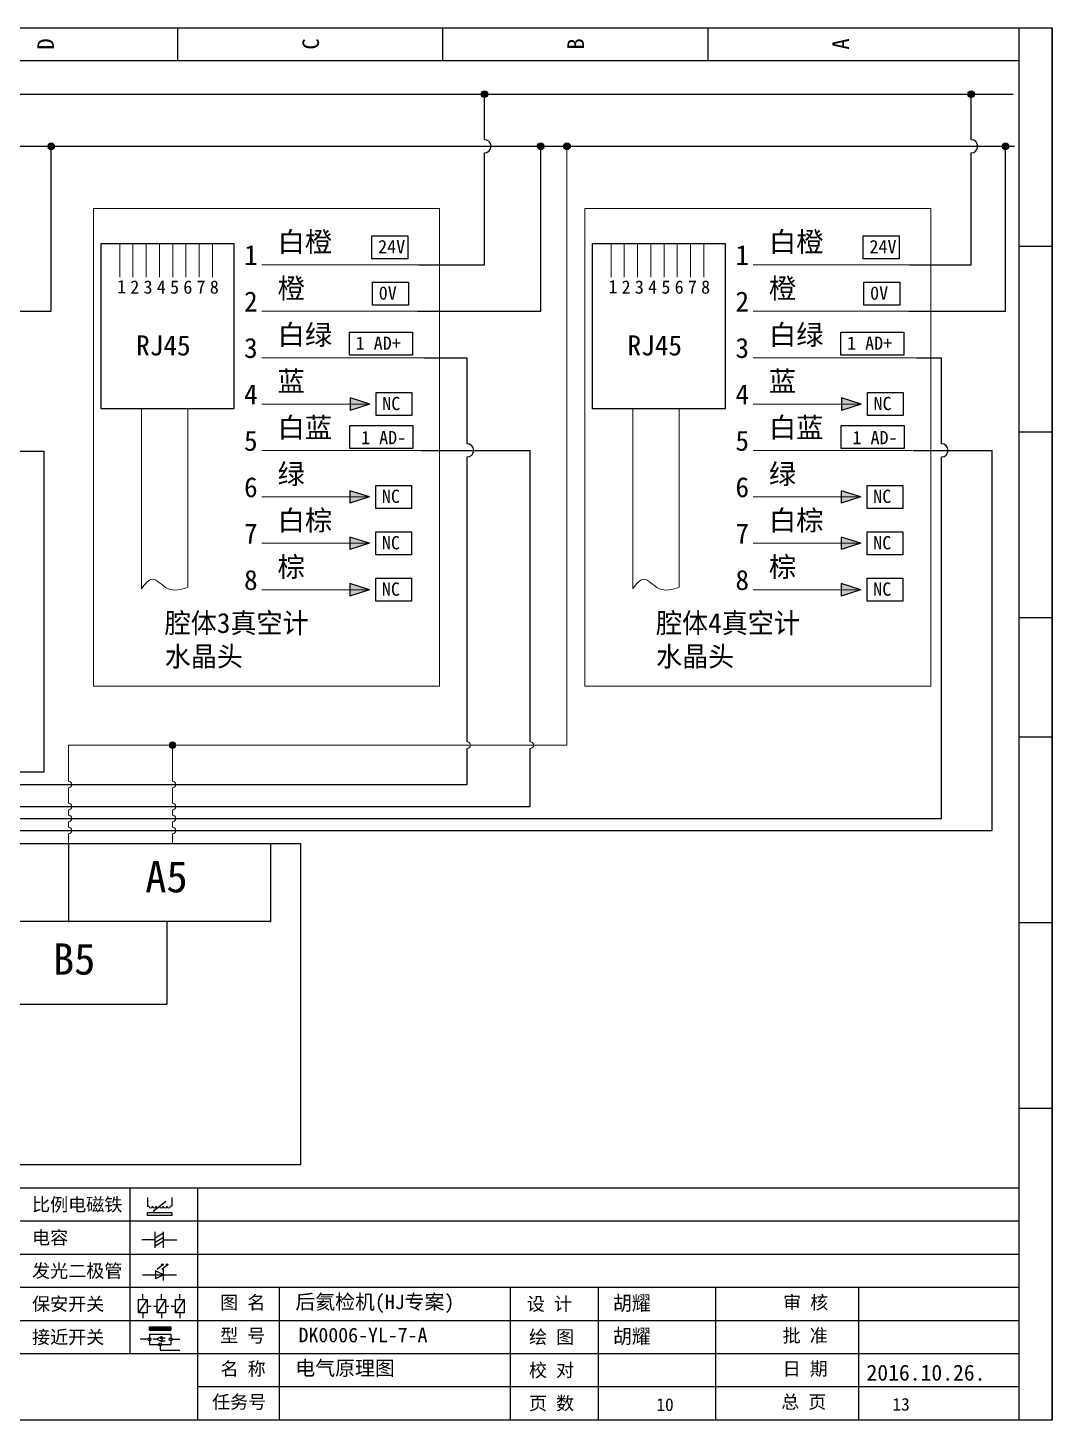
# Model space of a CAD drawing. Extents: x -5838 to -2107, y -921 to 708.
# Drawn here: x -3473.4 to -3318.8, y -781.2 to -571.2 of the extents above; entities that cross this region are included whole.
import ezdxf

# ---------------------------------------------------------------- set-up
doc = ezdxf.new("R2010")
doc.units = 0
doc.header["$MEASUREMENT"] = 0
doc.styles.add('样式 2', font='')
doc.styles.add('汉字', font='')
doc.styles.get('样式 2').set_extended_font_data('NSimSun')
doc.styles.get('汉字').set_extended_font_data('新宋体')

# ---------------------------------------------------------------- blocks, each defined once
blk = doc.blocks.new('电容')
at = {"linetype": 'ByBlock'}
for p, q in [((-1756.08, -782.99), (-1756.08, -780.56)), ((-1754.86, -780.79), (-1756.08, -781.55)), ((-1754.86, -782.99), (-1754.86, -780.56)), ((-1756.08, -781.77), (-1758.13, -781.77)), ((-1754.86, -781.44), (-1756.08, -782.2)), ((-1754.86, -781.99), (-1756.08, -782.75)), ((-1754.86, -781.77), (-1752.81, -781.77))]:
    blk.add_line(p, q, dxfattribs=at)
blk = doc.blocks.new('发光二极管')
at = {"linetype": 'ByBlock'}
for p, q in [((-1755.78, -785.92), (-1754.89, -785.14)), ((-1754.89, -785.14), (-1755.2, -785.22)), ((-1755.2, -785.22), (-1755.01, -785.43)), ((-1755.08, -785.92), (-1754.18, -785.14)), ((-1754.89, -785.14), (-1755.01, -785.43)), ((-1754.18, -785.14), (-1754.49, -785.22)), ((-1754.49, -785.22), (-1754.31, -785.43)), ((-1754.18, -785.14), (-1754.31, -785.43)), ((-1758.01, -786.77), (-1752.89, -786.77)), ((-1754.84, -786.77), (-1756.04, -786.16)), ((-1756.04, -786.16), (-1756.04, -787.39)), ((-1754.84, -786.77), (-1756.04, -787.39)), ((-1754.84, -787.63), (-1754.84, -785.92))]:
    blk.add_line(p, q, dxfattribs=at)
blk = doc.blocks.new('比例电磁阀')
at = {"linetype": 'ByBlock'}
for p, q in [((-1757.26, -775.38), (-1757.26, -776.71)), ((-1757.26, -776.71), (-1757.05, -776.71)), ((-1754.5, -775.98), (-1756.35, -777.44)), ((-1753.58, -776.71), (-1753.8, -776.71)), ((-1753.58, -775.38), (-1753.58, -776.71)), ((-1753.6, -777.73), (-1757.25, -777.73)), ((-1757.25, -778.13), (-1757.25, -777.73)), ((-1753.6, -778.13), (-1757.25, -778.13)), ((-1756.35, -777.44), (-1756.25, -777.25)), ((-1756.35, -777.44), (-1756.15, -777.38)), ((-1756.15, -777.38), (-1756.25, -777.25)), ((-1753.6, -777.73), (-1753.6, -778.13))]:
    blk.add_line(p, q, dxfattribs=at)
for centre in [(-1756.78, -776.71), (-1756.24, -776.71), (-1755.7, -776.71), (-1755.15, -776.71), (-1754.61, -776.71), (-1754.07, -776.71)]:
    blk.add_arc(centre, 0.271, 180, 0, dxfattribs=at)
blk = doc.blocks.new('保安开关')
at = {"linetype": 'ByBlock'}
for p, q in [((-1757.33, -790.79), (-1758.6, -792.81)), ((-1757.96, -790.79), (-1757.96, -789.97)), ((-1754.54, -790.79), (-1755.81, -792.81)), ((-1755.17, -790.79), (-1755.17, -789.97)), ((-1751.75, -790.79), (-1753.02, -792.81)), ((-1752.39, -790.79), (-1752.39, -789.97)), ((-1757.96, -792.81), (-1757.96, -793.62)), ((-1757.33, -791.8), (-1756.72, -791.8)), ((-1756.35, -791.8), (-1755.89, -791.8)), ((-1755.17, -792.81), (-1755.17, -793.62)), ((-1754.52, -791.8), (-1754.06, -791.8)), ((-1753.69, -791.8), (-1753.08, -791.8)), ((-1752.39, -792.81), (-1752.39, -793.62))]:
    blk.add_line(p, q, dxfattribs=at)
for points in [[(-1758.6, -790.79), (-1757.33, -790.79), (-1757.33, -792.81), (-1758.6, -792.81)], [(-1755.81, -790.79), (-1754.54, -790.79), (-1754.54, -792.81), (-1755.81, -792.81)], [(-1753.02, -790.79), (-1751.75, -790.79), (-1751.75, -792.81), (-1753.02, -792.81)]]:
    blk.add_lwpolyline(points, close=True, dxfattribs=at)
blk = doc.blocks.new('接近开关')
at = {"linetype": 'ByBlock'}
h = blk.add_hatch(dxfattribs=at)
h.set_pattern_fill('ANSI31', color=256, scale=0.01, style=0)
h.set_pattern_definition([(45, (-89.131516, -30.795668), (-0.0224506403, 0.0224506403), [])])
h.paths.add_polyline_path([(-1513.76, -1123.35), (-1513.76, -1122.85), (-1516.96, -1122.85), (-1516.96, -1123.35)])
for p, q in [((-1516.96, -1123.35), (-1516.96, -1122.85)), ((-1516.96, -1122.85), (-1513.76, -1122.85)), ((-1516.96, -1123.35), (-1513.76, -1123.35)), ((-1513.76, -1122.85), (-1513.76, -1123.35)), ((-1517.18, -1124.71), (-1518.36, -1124.71)), ((-1516.96, -1123.95), (-1513.76, -1123.95)), ((-1516.96, -1123.95), (-1516.96, -1125.47)), ((-1516.96, -1125.47), (-1513.76, -1125.47)), ((-1515.91, -1124.71), (-1516.45, -1124.71)), ((-1515.11, -1124.31), (-1515.91, -1124.71)), ((-1515.11, -1125.11), (-1515.91, -1124.71)), ((-1515.33, -1124.53), (-1515.17, -1124.53)), ((-1515.33, -1124.88), (-1515.17, -1124.88)), ((-1515.25, -1124.45), (-1515.25, -1124.61)), ((-1515.11, -1124.31), (-1515.11, -1125.11)), ((-1515.11, -1124.48), (-1514.58, -1124.48)), ((-1515.11, -1124.94), (-1514.58, -1124.94)), ((-1513.76, -1123.95), (-1513.76, -1125.47)), ((-1513.54, -1124.71), (-1512.36, -1124.71)), ((-1515.36, -1125.69), (-1515.36, -1126.36)), ((-1515.36, -1126.36), (-1512.36, -1126.36))]:
    blk.add_line(p, q, dxfattribs=at)
for centre in [(-1516.96, -1124.71), (-1515.36, -1125.47), (-1513.76, -1124.71)]:
    blk.add_circle(centre, 0.225, dxfattribs=at)

msp = doc.modelspace()

# ---------------------------------------------------------------- hatches: boundary and pattern name
at = {"lineweight": -2}
h = msp.add_hatch(color=0, dxfattribs=at)
edge = h.paths.add_edge_path()
edge.add_arc((-3404.51, -581.21), 0.5, 0, 360)
h = msp.add_hatch(color=0, dxfattribs=at)
edge = h.paths.add_edge_path()
edge.add_arc((-3331.03, -581.21), 0.5, 0, 360)
h = msp.add_hatch(color=0, dxfattribs=at)
edge = h.paths.add_edge_path()
edge.add_arc((-3469.9, -589.08), 0.5, 0, 360)
h = msp.add_hatch(color=0, dxfattribs=at)
edge = h.paths.add_edge_path()
edge.add_arc((-3396.01, -589.08), 0.5, 0, 360)
h = msp.add_hatch(color=0, dxfattribs=at)
edge = h.paths.add_edge_path()
edge.add_arc((-3392.05, -589.08), 0.5, 0, 360)
h = msp.add_hatch(color=0, dxfattribs=at)
edge = h.paths.add_edge_path()
edge.add_arc((-3325.87, -589.08), 0.5, 0, 360)
for points in [[(-3421.81, -627.96), (-3424.76, -627.02), (-3424.76, -628.91)], [(-3347.65, -627.96), (-3350.6, -627.02), (-3350.6, -628.91)], [(-3421.86, -641.96), (-3424.8, -641.02), (-3424.8, -642.91)], [(-3347.69, -641.96), (-3350.64, -641.02), (-3350.64, -642.91)], [(-3421.86, -648.96), (-3424.8, -648.02), (-3424.8, -649.91)], [(-3347.69, -648.96), (-3350.64, -648.02), (-3350.64, -649.91)], [(-3421.86, -655.96), (-3424.8, -655.02), (-3424.8, -656.91)], [(-3347.69, -655.96), (-3350.64, -655.02), (-3350.64, -656.91)]]:
    msp.add_hatch(color=256).paths.add_polyline_path(points)
at = {"lineweight": 0}
h = msp.add_hatch(color=256, dxfattribs=at)
edge = h.paths.add_edge_path()
edge.add_arc((-3451.58, -679.41), 0.5, 0, 360)

# ---------------------------------------------------------------- linework, layer by layer
at = {"linetype": 'ByBlock'}
for p, q in [((-3615.81, -571.21), (-3318.81, -571.21)), ((-3318.81, -571.21), (-3318.81, -781.21)), ((-3318.81, -781.21), (-3318.81, -571.21)), ((-3323.81, -746.21), (-3610.81, -746.21)), ((-3323.81, -751.21), (-3610.81, -751.21)), ((-3323.81, -756.21), (-3610.81, -756.21)), ((-3323.81, -761.21), (-3610.81, -761.21)), ((-3323.81, -766.21), (-3610.81, -766.21)), ((-3323.81, -771.21), (-3610.81, -771.21)), ((-3323.81, -776.21), (-3447.79, -776.21)), ((-3318.81, -781.21), (-3615.81, -781.21))]:
    msp.add_line(p, q, dxfattribs=at)
at = {"color": 0, "lineweight": -2}
for p, q in [((-3601, -581.21), (-3324.71, -581.21)), ((-3404.51, -588.08), (-3404.51, -581.21)), ((-3331.03, -588.08), (-3331.03, -581.21)), ((-3601, -589.08), (-3324.52, -589.08)), ((-3469.9, -613.96), (-3469.9, -589.08)), ((-3404.51, -606.96), (-3404.51, -590.08)), ((-3396.01, -613.96), (-3396.01, -589.08)), ((-3331.03, -606.96), (-3331.03, -590.08)), ((-3325.87, -613.96), (-3325.87, -589.08)), ((-3414.48, -606.96), (-3404.51, -606.96)), ((-3340.32, -606.96), (-3331.03, -606.96)), ((-3487.86, -613.96), (-3469.9, -613.96)), ((-3414.62, -613.96), (-3396.01, -613.96)), ((-3340.46, -613.96), (-3325.87, -613.96)), ((-3413.65, -620.99), (-3407.13, -620.99)), ((-3407.13, -633.94), (-3407.13, -620.99)), ((-3339.41, -620.96), (-3335.51, -620.96)), ((-3335.51, -633.94), (-3335.51, -620.96)), ((-3487.18, -635.04), (-3470.96, -635.04)), ((-3470.96, -683.42), (-3470.96, -635.04)), ((-3414.06, -634.94), (-3397.58, -634.94)), ((-3407.13, -678.91), (-3407.13, -635.94)), ((-3397.58, -678.91), (-3397.58, -634.89)), ((-3339.8, -634.94), (-3327.85, -634.94)), ((-3335.51, -690.45), (-3335.51, -635.94)), ((-3327.85, -692.26), (-3327.85, -634.94)), ((-3407.13, -685.35), (-3407.13, -679.91)), ((-3397.58, -688.67), (-3397.58, -679.91)), ((-3558.59, -683.42), (-3470.96, -683.42)), ((-3513.43, -685.35), (-3407.13, -685.35)), ((-3528.23, -688.67), (-3397.58, -688.67)), ((-3482.99, -690.45), (-3335.51, -690.45)), ((-3497.68, -692.26), (-3327.85, -692.26)), ((-3467.24, -706.09), (-3467.24, -694.37)), ((-3436.74, -706.09), (-3436.74, -694.37)), ((-3604.92, -705.96), (-3436.74, -705.96)), ((-3452.42, -705.96), (-3452.42, -718.47)), ((-3432.26, -705.96), (-3432.24, -705.96)), ((-3604.92, -718.47), (-3452.42, -718.47)), ((-3458.03, -746.21), (-3458.03, -771.21)), ((-3447.79, -746.21), (-3447.79, -781.13)), ((-3435.47, -761.21), (-3435.47, -781.13)), ((-3400.6, -761.21), (-3400.6, -781.21)), ((-3387.33, -761.21), (-3387.33, -781.21)), ((-3369.64, -761.21), (-3369.64, -781.21)), ((-3348.03, -761.21), (-3348.03, -781.21))]:
    msp.add_line(p, q, dxfattribs=at)
at = {"lineweight": 0}
for p, q in [((-3392.05, -679.41), (-3392.05, -589.08)), ((-3459.56, -603.68), (-3459.56, -608.84)), ((-3457.56, -603.68), (-3457.56, -608.84)), ((-3455.56, -603.68), (-3455.56, -608.84)), ((-3453.56, -603.68), (-3453.56, -608.84)), ((-3451.56, -603.68), (-3451.56, -608.84)), ((-3449.56, -603.68), (-3449.56, -608.84)), ((-3447.56, -603.68), (-3447.56, -608.84)), ((-3445.56, -603.68), (-3445.56, -608.84)), ((-3385.39, -603.68), (-3385.39, -608.84)), ((-3383.39, -603.68), (-3383.39, -608.84)), ((-3381.39, -603.68), (-3381.39, -608.84)), ((-3379.39, -603.68), (-3379.39, -608.84)), ((-3377.39, -603.68), (-3377.39, -608.84)), ((-3375.39, -603.68), (-3375.39, -608.84)), ((-3373.39, -603.68), (-3373.39, -608.84)), ((-3371.39, -603.68), (-3371.39, -608.84)), ((-3438.12, -606.96), (-3414.48, -606.96)), ((-3363.96, -606.96), (-3340.32, -606.96)), ((-3438.12, -613.96), (-3414.62, -613.96)), ((-3363.96, -613.96), (-3340.46, -613.96)), ((-3438.12, -620.96), (-3413.65, -620.96)), ((-3363.96, -620.96), (-3339.49, -620.96)), ((-3456.29, -628.58), (-3456.29, -655.81)), ((-3449.25, -628.58), (-3449.25, -655.59)), ((-3438.12, -627.96), (-3421.81, -627.96)), ((-3382.13, -628.58), (-3382.13, -655.81)), ((-3375.09, -628.58), (-3375.09, -655.59)), ((-3363.96, -627.96), (-3347.65, -627.96)), ((-3438.12, -634.96), (-3414.07, -634.96)), ((-3363.96, -634.96), (-3339.91, -634.96)), ((-3438.12, -641.96), (-3421.86, -641.96)), ((-3363.96, -641.96), (-3347.69, -641.96)), ((-3438.12, -648.96), (-3421.86, -648.96)), ((-3363.96, -648.96), (-3347.69, -648.96)), ((-3438.12, -655.96), (-3421.86, -655.96)), ((-3363.96, -655.96), (-3347.69, -655.96)), ((-3467.27, -679.41), (-3397.58, -679.41)), ((-3467.27, -684.85), (-3467.27, -679.41)), ((-3451.58, -684.85), (-3451.58, -679.41)), ((-3397.58, -679.41), (-3392.05, -679.41)), ((-3467.27, -688.17), (-3467.27, -685.85)), ((-3451.58, -688.17), (-3451.58, -685.85)), ((-3467.27, -689.95), (-3467.27, -689.17)), ((-3451.58, -689.95), (-3451.58, -689.17)), ((-3467.27, -691.76), (-3467.27, -690.95)), ((-3467.27, -694.36), (-3467.27, -692.76)), ((-3451.58, -691.76), (-3451.58, -690.95)), ((-3451.58, -694.18), (-3451.58, -692.76))]:
    msp.add_line(p, q, dxfattribs=at)
for p, q in [((-3421.81, -627.96), (-3424.76, -627.02)), ((-3424.76, -627.02), (-3424.76, -628.91)), ((-3347.65, -627.96), (-3350.6, -627.02)), ((-3350.6, -627.02), (-3350.6, -628.91)), ((-3421.81, -627.96), (-3424.76, -628.91)), ((-3347.65, -627.96), (-3350.6, -628.91)), ((-3421.86, -641.96), (-3424.8, -641.02)), ((-3424.8, -641.02), (-3424.8, -642.91)), ((-3421.86, -641.96), (-3424.8, -642.91)), ((-3347.69, -641.96), (-3350.64, -641.02)), ((-3350.64, -641.02), (-3350.64, -642.91)), ((-3347.69, -641.96), (-3350.64, -642.91)), ((-3421.86, -648.96), (-3424.8, -648.02)), ((-3424.8, -648.02), (-3424.8, -649.91)), ((-3347.69, -648.96), (-3350.64, -648.02)), ((-3350.64, -648.02), (-3350.64, -649.91)), ((-3421.86, -648.96), (-3424.8, -649.91)), ((-3347.69, -648.96), (-3350.64, -649.91)), ((-3421.86, -655.96), (-3424.8, -655.02)), ((-3424.8, -655.02), (-3424.8, -656.91)), ((-3347.69, -655.96), (-3350.64, -655.02)), ((-3350.64, -655.02), (-3350.64, -656.91)), ((-3421.86, -655.96), (-3424.8, -656.91)), ((-3347.69, -655.96), (-3350.64, -656.91))]:
    msp.add_line(p, q)
at = {"linetype": 'ByBlock'}
for points in [[(-3450.81, -571.21), (-3450.81, -576.21)], [(-3410.81, -571.21), (-3410.81, -576.21)], [(-3370.81, -571.21), (-3370.81, -576.21)], [(-3323.81, -781.21), (-3323.81, -571.21)], [(-3323.81, -576.21), (-3615.81, -576.21)], [(-3318.81, -604.21), (-3323.81, -604.21)], [(-3318.81, -632.21), (-3323.81, -632.21)], [(-3318.81, -660.21), (-3323.81, -660.21)], [(-3318.81, -678.21), (-3323.81, -678.21)], [(-3318.81, -706.21), (-3323.81, -706.21)], [(-3318.81, -734.21), (-3323.81, -734.21)]]:
    msp.add_lwpolyline(points, dxfattribs=at)
at = {"lineweight": 0}
for points in [[(-3463.53, -598.44), (-3411.28, -598.44), (-3411.28, -670.53), (-3463.53, -670.53)], [(-3389.37, -598.44), (-3337.12, -598.44), (-3337.12, -670.53), (-3389.37, -670.53)]]:
    msp.add_lwpolyline(points, close=True, dxfattribs=at)
at = {"color": 1}
for points in [[(-3421.48, -602.57), (-3416.08, -602.57), (-3416.08, -606.04), (-3421.48, -606.04)], [(-3347.32, -602.57), (-3341.92, -602.57), (-3341.92, -606.04), (-3347.32, -606.04)], [(-3421.38, -609.57), (-3415.98, -609.57), (-3415.98, -613.04), (-3421.38, -613.04)], [(-3347.22, -609.57), (-3341.82, -609.57), (-3341.82, -613.04), (-3347.22, -613.04)], [(-3424.86, -617.12), (-3415.35, -617.12), (-3415.35, -620.6), (-3424.86, -620.6)], [(-3350.7, -617.12), (-3341.18, -617.12), (-3341.18, -620.6), (-3350.7, -620.6)], [(-3420.86, -626.22), (-3415.46, -626.22), (-3415.46, -629.7), (-3420.86, -629.7)], [(-3346.7, -626.22), (-3341.29, -626.22), (-3341.29, -629.7), (-3346.7, -629.7)], [(-3424.82, -631.19), (-3415.3, -631.19), (-3415.3, -634.66), (-3424.82, -634.66)], [(-3350.66, -631.19), (-3341.14, -631.19), (-3341.14, -634.66), (-3350.66, -634.66)], [(-3420.91, -640.22), (-3415.5, -640.22), (-3415.5, -643.7), (-3420.91, -643.7)], [(-3346.74, -640.22), (-3341.34, -640.22), (-3341.34, -643.7), (-3346.74, -643.7)], [(-3420.91, -647.22), (-3415.5, -647.22), (-3415.5, -650.7), (-3420.91, -650.7)], [(-3346.74, -647.22), (-3341.34, -647.22), (-3341.34, -650.7), (-3346.74, -650.7)], [(-3420.91, -654.22), (-3415.5, -654.22), (-3415.5, -657.7), (-3420.91, -657.7)], [(-3346.74, -654.22), (-3341.34, -654.22), (-3341.34, -657.7), (-3346.74, -657.7)]]:
    msp.add_lwpolyline(points, close=True, dxfattribs=at)
for points in [[(-3462.38, -603.75), (-3442.35, -603.75), (-3442.35, -628.69), (-3462.38, -628.69)], [(-3388.21, -603.75), (-3368.18, -603.75), (-3368.18, -628.69), (-3388.21, -628.69)]]:
    msp.add_lwpolyline(points, close=True)
at = {"color": 0, "lineweight": -2}
msp.add_lwpolyline([(-3604.92, -694.22), (-3432.26, -694.22), (-3432.26, -742.71), (-3604.92, -742.71)], close=True, dxfattribs=at)
for centre in [(-3404.51, -581.21), (-3331.03, -581.21), (-3469.9, -589.08), (-3396.01, -589.08), (-3392.05, -589.08), (-3325.87, -589.08)]:
    msp.add_circle(centre, 0.5, dxfattribs=at)
at = {"lineweight": 0}
msp.add_circle((-3451.58, -679.41), 0.5, dxfattribs=at)
at = {"color": 0, "lineweight": -2}
for centre in [(-3404.51, -589.08), (-3331.03, -589.08), (-3407.13, -634.94), (-3335.51, -634.94)]:
    msp.add_arc(centre, 1, 270, 90, dxfattribs=at)
at = {"lineweight": 0}
for centre in [(-3407.13, -679.41), (-3397.58, -679.41), (-3467.27, -685.35), (-3451.58, -685.35), (-3467.27, -688.67), (-3451.58, -688.67), (-3467.27, -690.45), (-3451.58, -690.45), (-3467.27, -692.26), (-3451.58, -692.26)]:
    msp.add_arc(centre, 0.5, 270, 90, dxfattribs=at)
for points in [[(-3456.29, -655.81), (-3454.64, -654.37), (-3452.35, -655.78), (-3449.25, -655.59)], [(-3382.13, -655.81), (-3380.47, -654.37), (-3378.19, -655.78), (-3375.09, -655.59)]]:
    msp.add_spline(points, degree=3, dxfattribs=at)

# ---------------------------------------------------------------- block references
at = {"linetype": 'ByBlock'}
for name, p in [('比例电磁阀', (-1698.1, 27.77)), ('电容', (-1698.1, 27.77)), ('发光二极管', (-1698.1, 27.48)), ('保安开关', (-1698.1, 27.77)), ('接近开关', (-1938.1, 355.69))]:
    msp.add_blockref(name, p, dxfattribs=at)

# ---------------------------------------------------------------- texts
at = {"linetype": 'ByBlock', "char_height": 2.5, "width": 5, "attachment_point": 1, "rotation": 90}
for s, insert in [('{\\fKaiTi_GB2312|b0|i0|c134|p0;D}', (-3471.98, -574.5)), ('{\\fKaiTi_GB2312|b0|i0|c134|p0;C}', (-3431.98, -574.5)), ('{\\fKaiTi_GB2312|b0|i0|c134|p0;B}', (-3391.98, -574.5)), ('{\\fKaiTi_GB2312|b0|i0|c134|p0;A}', (-3351.98, -574.5))]:
    msp.add_mtext(s, dxfattribs=dict(at, insert=insert))
at = {"color": 7, "char_height": 3.024, "attachment_point": 1}
for s, insert in [('{\\fSimSun|b0|i0|c134|p2;白橙}', (-3435.73, -601.99)), ('{\\fSimSun|b0|i0|c134|p2;白橙}', (-3361.57, -601.99)), ('{\\fSimSun|b0|i0|c134|p2;1}', (-3440.79, -603.98)), ('{\\fSimSun|b0|i0|c134|p2;1}', (-3366.62, -603.98)), ('{\\fSimSun|b0|i0|c134|p2;橙}', (-3435.73, -608.99)), ('{\\fSimSun|b0|i0|c134|p2;橙}', (-3361.57, -608.99)), ('{\\fSimSun|b0|i0|c134|p2;2}', (-3440.79, -610.98)), ('{\\fSimSun|b0|i0|c134|p2;2}', (-3366.62, -610.98)), ('{\\fSimSun|b0|i0|c134|p2;白绿}', (-3435.73, -615.99)), ('{\\fSimSun|b0|i0|c134|p2;白绿}', (-3361.57, -615.99)), ('{\\fSimSun|b0|i0|c134|p2;RJ45}', (-3457.08, -617.6)), ('{\\fSimSun|b0|i0|c134|p2;3}', (-3440.79, -617.98)), ('{\\fSimSun|b0|i0|c134|p2;RJ45}', (-3382.91, -617.6)), ('{\\fSimSun|b0|i0|c134|p2;3}', (-3366.62, -617.98)), ('{\\fSimSun|b0|i0|c134|p2;蓝}', (-3435.73, -622.99)), ('{\\fSimSun|b0|i0|c134|p2;蓝}', (-3361.57, -622.99)), ('{\\fSimSun|b0|i0|c134|p2;4}', (-3440.79, -624.98)), ('{\\fSimSun|b0|i0|c134|p2;4}', (-3366.62, -624.98)), ('{\\fSimSun|b0|i0|c134|p2;白蓝}', (-3435.73, -629.99)), ('{\\fSimSun|b0|i0|c134|p2;白蓝}', (-3361.57, -629.99)), ('{\\fSimSun|b0|i0|c134|p2;5}', (-3440.79, -631.98)), ('{\\fSimSun|b0|i0|c134|p2;5}', (-3366.62, -631.98)), ('{\\fSimSun|b0|i0|c134|p2;绿}', (-3435.73, -636.99)), ('{\\fSimSun|b0|i0|c134|p2;绿}', (-3361.57, -636.99)), ('{\\fSimSun|b0|i0|c134|p2;6}', (-3440.79, -638.98)), ('{\\fSimSun|b0|i0|c134|p2;6}', (-3366.62, -638.98)), ('{\\fSimSun|b0|i0|c134|p2;白棕}', (-3435.73, -643.99)), ('{\\fSimSun|b0|i0|c134|p2;白棕}', (-3361.57, -643.99)), ('{\\fSimSun|b0|i0|c134|p2;7}', (-3440.79, -645.98)), ('{\\fSimSun|b0|i0|c134|p2;7}', (-3366.62, -645.98)), ('{\\fSimSun|b0|i0|c134|p2;棕}', (-3435.73, -650.99)), ('{\\fSimSun|b0|i0|c134|p2;棕}', (-3361.57, -650.99)), ('{\\fSimSun|b0|i0|c134|p2;8}', (-3440.79, -652.98)), ('{\\fSimSun|b0|i0|c134|p2;8}', (-3366.62, -652.98)), ('腔体3真空计\\P水晶头', (-3452.76, -659.47)), ('腔体4真空计\\P水晶头', (-3378.6, -659.47))]:
    msp.add_mtext_dynamic_manual_height_columns(s, width=47.9244, gutter_width=12.5, heights=[0], dxfattribs=dict(at, insert=insert))
at = {"attachment_point": 1}
for s, insert, char_height, width, style in [('24V', (-3420.55, -603.21), 2, 11.5248, '样式 2'), ('24V', (-3346.39, -603.21), 2, 11.5248, '样式 2'), ('0V', (-3420.46, -610.21), 2, 11.5248, '样式 2'), ('0V', (-3346.29, -610.21), 2, 11.5248, '样式 2'), ('1 AD+', (-3423.94, -617.77), 2, 11.5248, '样式 2'), ('1 AD+', (-3349.77, -617.77), 2, 11.5248, '样式 2'), ('NC', (-3419.93, -626.87), 2, 11.5248, '样式 2'), ('NC', (-3345.77, -626.87), 2, 11.5248, '样式 2'), ('1 AD-', (-3423.12, -632.01), 2, 11.5248, '样式 2'), ('1 AD-', (-3348.95, -632.01), 2, 11.5248, '样式 2'), ('NC', (-3419.98, -640.87), 2, 11.5248, '样式 2'), ('NC', (-3345.82, -640.87), 2, 11.5248, '样式 2'), ('NC', (-3419.98, -647.87), 2, 11.5248, '样式 2'), ('NC', (-3345.82, -647.87), 2, 11.5248, '样式 2'), ('NC', (-3419.98, -654.87), 2, 11.5248, '样式 2'), ('NC', (-3345.82, -654.87), 2, 11.5248, '样式 2'), ('后氦检机(HJ专案)', (-3433.04, -762.27), 2.2, 75.3177, '汉字'), ('{\\fKaiTi_GB2312|b0|i0|c134|p49;DK0006-YL-7-A}', (-3432.56, -767.27), 2.2, 75.3177, '汉字')]:
    msp.add_mtext(s, dxfattribs=dict(at, insert=insert, char_height=char_height, width=width, style=style))
for s, insert, char_height, width in [('{\\fSimSun|b0|i0|c134|p2;1}', (-3459.96, -609.24), 2, 3.7055), ('{\\fSimSun|b0|i0|c134|p2;2}', (-3457.96, -609.31), 2, 3.7055), ('{\\fSimSun|b0|i0|c134|p2;3}', (-3455.96, -609.31), 2, 3.7055), ('{\\fSimSun|b0|i0|c134|p2;4}', (-3453.96, -609.31), 2, 3.7055), ('{\\fSimSun|b0|i0|c134|p2;5}', (-3451.96, -609.31), 2, 3.7055), ('{\\fSimSun|b0|i0|c134|p2;6}', (-3449.96, -609.31), 2, 3.7055), ('{\\fSimSun|b0|i0|c134|p2;7}', (-3447.96, -609.31), 2, 3.7055), ('{\\fSimSun|b0|i0|c134|p2;8}', (-3445.96, -609.31), 2, 3.7055), ('{\\fSimSun|b0|i0|c134|p2;1}', (-3385.8, -609.24), 2, 3.7055), ('{\\fSimSun|b0|i0|c134|p2;2}', (-3383.8, -609.31), 2, 3.7055), ('{\\fSimSun|b0|i0|c134|p2;3}', (-3381.8, -609.31), 2, 3.7055), ('{\\fSimSun|b0|i0|c134|p2;4}', (-3379.8, -609.31), 2, 3.7055), ('{\\fSimSun|b0|i0|c134|p2;5}', (-3377.8, -609.31), 2, 3.7055), ('{\\fSimSun|b0|i0|c134|p2;6}', (-3375.8, -609.31), 2, 3.7055), ('{\\fSimSun|b0|i0|c134|p2;7}', (-3373.8, -609.31), 2, 3.7055), ('{\\fSimSun|b0|i0|c134|p2;8}', (-3371.8, -609.31), 2, 3.7055), ('胡耀', (-3385.11, -762.46), 2.2, 75.3177), ('胡耀', (-3385.11, -767.46), 2.2, 75.3177), ('{\\fKaiTi_GB2312|b0|i0|c134|p49;电气原理图}', (-3433.05, -772.26), 2.2, 75.3177), ('{\\fKaiTi_GB2312|b0|i0|c134|p49;2016.10.26.}', (-3346.84, -772.85), 2.4, 60.2542), ('{\\fKaiTi_GB2312|b0|i0|c134|p49;10}', (-3378.55, -777.91), 1.92, 75.3177), ('{\\fKaiTi_GB2312|b0|i0|c134|p49;13}', (-3342.92, -777.86), 1.92, 75.3177)]:
    msp.add_mtext(s, dxfattribs=dict(at, insert=insert, char_height=char_height, width=width))
at = {"color": 0, "lineweight": -2, "char_height": 4.706, "width": 13.3198, "attachment_point": 1}
for s, insert in [('A5', (-3455.7, -696.9)), ('B5', (-3469.63, -709.31))]:
    msp.add_mtext(s, dxfattribs=dict(at, insert=insert))
at = {"char_height": 2, "attachment_point": 1, "style": '汉字'}
for s, insert in [('{\\fKaiTi_GB2312|b0|i0|c134|p49;比例电磁铁}', (-3472.79, -747.69)), ('{\\fKaiTi_GB2312|b0|i0|c134|p49;电容}', (-3472.79, -752.69)), ('{\\fKaiTi_GB2312|b0|i0|c134|p49;发光二极管}', (-3472.79, -757.69)), ('{\\fKaiTi_GB2312|b0|i0|c134|p0;图 名}', (-3444.39, -762.46)), ('{\\fKaiTi_GB2312|b0|i0|c134|p0;审 核}', (-3359.43, -762.46)), ('{\\fKaiTi_GB2312|b0|i0|c134|p49;保安开关}', (-3472.79, -762.69)), ('{\\fKaiTi_GB2312|b0|i0|c134|p0;设 计}', (-3398.11, -762.67)), ('{\\fKaiTi_GB2312|b0|i0|c134|p49;接近开关}', (-3472.79, -767.69)), ('{\\fKaiTi_GB2312|b0|i0|c134|p0;型 号}', (-3444.39, -767.46)), ('{\\fKaiTi_GB2312|b0|i0|c134|p0;绘 图}', (-3397.78, -767.67)), ('{\\fKaiTi_GB2312|b0|i0|c134|p0;批 准}', (-3359.5, -767.46)), ('{\\fKaiTi_GB2312|b0|i0|c134|p0;名 称}', (-3444.34, -772.46)), ('{\\fKaiTi_GB2312|b0|i0|c134|p0;校 对}', (-3397.78, -772.67)), ('{\\fKaiTi_GB2312|b0|i0|c134|p0;日 期}', (-3359.5, -772.46)), ('{\\fKaiTi_GB2312|b0|i0|c134|p0;任务号}', (-3445.61, -777.46)), ('{\\fKaiTi_GB2312|b0|i0|c134|p0;页 数}', (-3397.78, -777.67)), ('{\\fKaiTi_GB2312|b0|i0|c134|p0;总 页}', (-3359.72, -777.46))]:
    msp.add_mtext(s, dxfattribs=dict(at, insert=insert))

doc.saveas('drawing.dxf')
